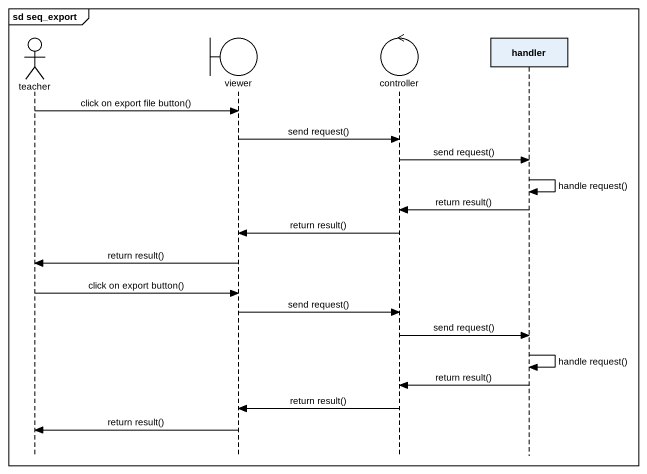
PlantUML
@startuml
mainframe sd seq_export
hide footbox
actor teacher
boundary viewer
control controller
participant handler

teacher -> viewer : click on export file button()
viewer -> controller : send request()
controller -> handler : send request()
handler -> handler : handle request()
handler -> controller : return result()
controller -> viewer : return result()
viewer -> teacher : return result()
teacher -> viewer : click on export button()
viewer -> controller : send request()
controller -> handler : send request()
handler -> handler : handle request()
handler -> controller : return result()
controller -> viewer : return result()
viewer -> teacher : return result()
@enduml
